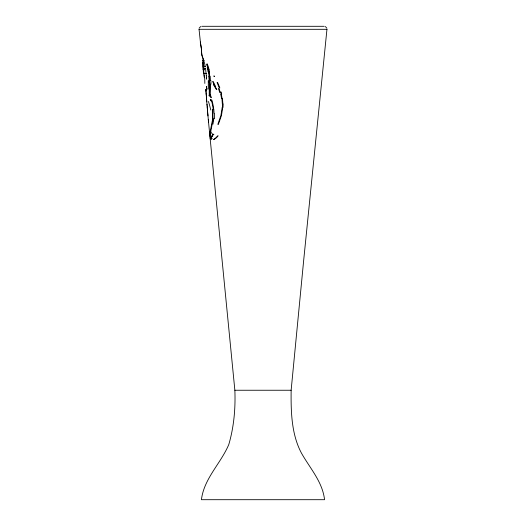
<?xml version="1.0" encoding="UTF-8"?>
<svg xmlns="http://www.w3.org/2000/svg" width="526" height="526" viewBox="0 0 526 526"><rect width="100%" height="100%" fill="white"/><g stroke="black" fill="none" stroke-linecap="round" stroke-linejoin="round"><path stroke-width="0.79" d="M204.187 68.972L204.147 70.149M206.58 87.645L206.613 86.448L206.613 86.981M206.573 87.783L206.58 87.382M206.573 88.046L206.6 87.645M206.6 87.914C207.428 92.55 204.371 89.104 207.264 88.887M206.6 87.776L206.547 89.21M326.955 29.311L303.633 260.804L291.141 390.246C290.911 411.391 291.305 433.989 301.424 453.07C309.886 468.173 322.57 481.849 324.549 499.7L201.432 499.7C203.943 478.561 220.795 463.485 228.797 444.516C233.932 426.974 235.582 408.472 234.859 390.246L208.401 120.73M202.786 59.964L202.964 62.666M209.789 96.12L209.769 82.411M222.248 107.146L220.9 115.523L217.823 124.406M222.794 107.146L221.446 115.523L218.369 124.406M202.799 63.337C202.01 61.72 202.589 63.344 202.661 65.106M204.371 77.756L203.154 68.893M209.243 96.12L209.223 82.411M210.341 96.12L210.025 95.337L210.61 84.022M213.924 118.225L212.964 124.202M203.956 72.595L203.864 73.416M210.334 130.882L212.438 120.138L212.359 109.48M210.887 130.882L212.984 120.138L212.905 109.48M210.262 131.145L209.861 132.447L210.466 138.088L211.011 138.088L212.234 136.444M210.808 131.145C209.867 133.19 210.814 137.483 211.248 137.713M209.999 132.256L210.124 136.734M199.104 28.233L200.662 26.517M212.826 134.202L211.577 136.293M213.372 134.202L211.426 137.417M210.67 137.904L210.334 138.384L210.157 137.069M213.517 134.702L213.885 134.202M212.53 136.05L212.839 135.629M202.799 60.477L204.266 60.326M202.957 66.98L203.299 68.794M205.62 66.697L204.121 66.855L203.135 62.581M204.187 68.788L205.738 68.623M203.845 73.574L206.199 73.331M203.825 73.666L206.192 73.416M201.721 26.3L324.279 26.3M198.999 29.311L327.001 29.311M208.96 95.337L210.025 95.337M209.861 132.447L210.413 132.447M209.729 133.006L210.275 133.006M210.301 138.423L210.847 138.423M234.859 390.246L291.141 390.246M325.338 26.517L326.889 28.233M207.744 65.513C207.29 64.369 206.074 64.369 207.198 65.513M214.286 75.968L214.601 76.533M213.74 75.968L214.049 76.533M203.687 60.286L201.787 55.23L201.491 49.444M217.619 82.483L219.848 87.927M217.067 82.483L219.303 87.927M205.916 89.335L205.936 90.689M202.97 59.951L203.319 61.792M203.707 73.561L203.227 70.754M210.834 99.361L211.248 100.828M210.288 99.361L210.702 100.828M221.137 91.984L221.676 94.095M220.591 91.984L221.13 94.095M208.408 66.92L209.026 69.458M207.704 66.92L208.27 69.458M207.159 66.92L207.704 69.379M199.045 29.311L200.478 42.856M200.301 42.021L201.497 49.661M209.032 69.498L209.269 70.615M200.478 42.862L201.274 47.629M209.374 71.135L209.48 71.654M208.303 69.656L208.566 71.017M207.763 69.695L208.013 71.017M208.572 71.056L208.677 71.654M208.026 71.056L208.132 71.654M205.225 66.743C204.653 60.884 201.037 55.835 201.53 49.878M205.541 68.643L206.317 75.876M203.404 69.636L203.726 72.167L203.542 69.978M201.294 47.807L201.359 48.333M213.826 109.48L214.095 113.438M210.144 76.191L210.499 80.524M209.309 76.191L209.677 80.524M208.763 76.191L209.131 80.524M202.727 65.724L202.852 66.986M203.121 69.761L203.036 68.906M208.289 119.441L208.401 120.796M207.987 115.93L207.481 110.085M207.777 113.596L208.335 119.915M207.573 111.256L207.678 112.426M207.474 110.085L207.001 104.24M207.178 106.581L207.382 108.915M207.086 105.41L206.705 100.729M206.6 99.46L206.81 101.899M208.342 120.066L208.381 120.513M206.665 100.091L206.297 95.633M206.56 98.816L206.402 96.909M203.312 67.052L203.135 64.862M206.337 95.949L206.139 93.575M206.251 94.805L206.08 92.747M204.364 77.217L204.173 74.823M205.955 91.103L206.12 93.161M205.857 89.867L206.028 91.925M208.408 120.868L208.467 121.979M206.402 77.697L206.475 79.268M206.462 78.367L206.363 76.559A32.651 9.323 84 0 0 206.343 75.889M208.454 121.684L208.48 122.236M208.474 122.085L208.493 122.637M222.886 103.97L222.478 98.447L221.933 98.447L222.334 103.97M209.532 80.491A38.437 14.846 83.8 0 1 209.624 82.365M208.94 71.529A31.494 12.552 83.7 0 1 209.585 76.158M207.369 63.948A24.472 7.798 82.6 0 1 208.04 66.421M206.817 63.948A24.472 7.798 82.6 0 1 207.494 66.421M214.069 84.864A45.769 3.117 60.1 0 1 216.85 89.519M213.148 81.497A46.275 14.656 71.7 0 1 215.529 86.553M219.007 88.546A36.774 21.415 80.2 0 1 220.223 92.431M221.275 94.233A32.52 21.52 81.8 0 1 222.064 98.5M220.729 94.233A32.513 21.52 81.8 0 1 221.512 98.5M223.109 104.003A30.423 20.876 82.1 0 1 223.017 107.205M218.172 135.807A43.546 12.749 -80.1 0 1 213.819 139.502M212.208 138.437A40.436 3.623 -67.8 0 1 211.393 139.226M212.274 133.696A24.104 5.687 -87.8 0 1 210.597 131.27M211.833 100.039A23.308 9.751 83.6 0 1 213.74 109.388M210.15 94.239A25.432 7.305 81.1 0 1 211.393 97.711M208.427 101.465A24.045 5.799 77.2 0 1 210.755 110M214.575 113.583A21.303 10.158 83.6 0 1 214.352 118.567M207.573 66.039A24.551 7.91 81 0 1 207.98 67.499M209.072 71.845A30.58 13.308 83.4 0 1 209.716 76.237M210.873 80.59A37.754 17.22 83.5 0 1 210.972 84.16M208.986 80.491A38.437 14.846 83.8 0 1 209.078 82.365M208.388 71.529A31.494 12.552 83.7 0 1 209.039 76.158M222.564 104.003A30.423 20.876 82.1 0 1 222.472 107.205M217.619 135.892A43.546 12.788 -80.2 0 1 213.273 139.535M211.689 138.377A40.449 3.636 -67.8 0 1 210.86 139.199M210.17 138.759A35.775 0.454 -60.3 0 1 210.262 138.522M211.288 100.045A23.308 9.751 83.6 0 1 213.194 109.388M209.604 94.239A25.432 7.311 81.1 0 1 210.847 97.704M202.865 63.567A5.747 0.828 79.8 0 1 203.029 62.515M208.243 80.767A36.314 9.488 84.2 0 1 208.178 89.111M213.451 84.647A45.769 3.156 60.2 0 1 216.278 89.381M212.609 81.464A46.275 14.669 71.7 0 1 214.996 86.527M218.461 88.546A36.774 21.415 80.2 0 1 219.677 92.431M203.871 73.607A8.252 0.519 -90 0 1 203.845 73.745M203.943 68.11A13.992 0.625 -88 0 1 203.871 69.208M203.851 68.229A12.124 0.96 89.5 0 1 203.812 69.248M203.227 68.446A9.139 0.342 85.8 0 1 203.161 67.729M204.686 77.716A36.163 6.134 86 0 1 204.831 83.43"/></g></svg>
